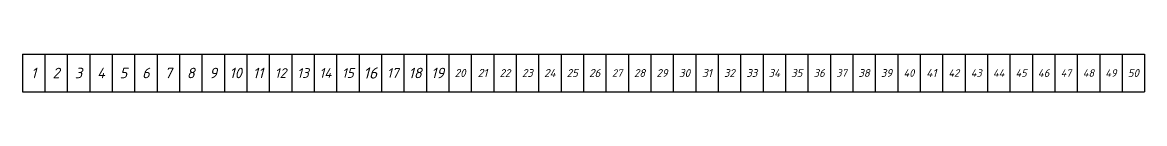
# Model space of a CAD drawing. Header units: millimetres. Extents: x -710977 to 10671, y -929782 to 89628.
# Drawn here: x 2301.2 to 2601.2, y 11646.7 to 11656.7 of the extents above; entities that cross this region are included whole.
import ezdxf

# ---------------------------------------------------------------- set-up
doc = ezdxf.new("R2010")
doc.units = ezdxf.units.MM
doc.header["$LTSCALE"] = 0.4
doc.layers.add('кварталыИнфо', color=7, linetype='Continuous')
doc.styles.add('текстовый', font='isocpeui.ttf', dxfattribs={"height": 5})

# ---------------------------------------------------------------- blocks, each defined once
blk = doc.blocks.new('*T76')
at = {"layer": 'кварталыИнфо', "color": 0, "linetype": 'ByBlock', "lineweight": -2, "ltscale": 0.12, "transparency": 16777216}
for p, q in [((0, 0), (300, 0)), ((0, 0), (0, -10)), ((6, 0), (6, -10)), ((12, 0), (12, -10)), ((18, 0), (18, -10)), ((24, 0), (24, -10)), ((30, 0), (30, -10)), ((36, 0), (36, -10)), ((42, 0), (42, -10)), ((48, 0), (48, -10)), ((54, 0), (54, -10)), ((60, 0), (60, -10)), ((66, 0), (66, -10)), ((72, 0), (72, -10)), ((78, 0), (78, -10)), ((84, 0), (84, -10)), ((90, 0), (90, -10)), ((96, 0), (96, -10)), ((102, 0), (102, -10)), ((108, 0), (108, -10)), ((114, 0), (114, -10)), ((120, 0), (120, -10)), ((126, 0), (126, -10)), ((132, 0), (132, -10)), ((138, 0), (138, -10)), ((144, 0), (144, -10)), ((150, 0), (150, -10)), ((156, 0), (156, -10)), ((162, 0), (162, -10)), ((168, 0), (168, -10)), ((174, 0), (174, -10)), ((180, 0), (180, -10)), ((186, 0), (186, -10)), ((192, 0), (192, -10)), ((198, 0), (198, -10)), ((204, 0), (204, -10)), ((210, 0), (210, -10)), ((216, 0), (216, -10)), ((222, 0), (222, -10)), ((228, 0), (228, -10)), ((234, 0), (234, -10)), ((240, 0), (240, -10)), ((246, 0), (246, -10)), ((252, 0), (252, -10)), ((258, 0), (258, -10)), ((264, 0), (264, -10)), ((270, 0), (270, -10)), ((276, 0), (276, -10)), ((282, 0), (282, -10)), ((288, 0), (288, -10)), ((294, 0), (294, -10)), ((300, 0), (300, -10)), ((0, -10), (300, -10))]:
    blk.add_line(p, q, dxfattribs=at)
at = {"layer": 'кварталыИнфо', "color": 0, "ltscale": 0.12, "transparency": 16777216, "width": 3, "attachment_point": 5, "style": 'текстовый'}
for s, insert, char_height in [('1', (3, -5), 2.8), ('2', (9, -5), 2.8), ('3', (15, -5), 2.8), ('4', (21, -5), 2.8), ('5', (27, -5), 2.8), ('6', (33, -5), 2.8), ('7', (39, -5), 2.8), ('8', (45, -5), 2.8), ('9', (51, -5), 2.8), ('10', (57, -5), 2.8), ('11', (63, -5), 2.8), ('12', (69, -5), 2.6), ('13', (75, -5), 2.6), ('14', (81, -5), 2.6), ('15', (87, -5), 2.6), ('16', (93, -5), 3), ('17', (99, -5), 2.6), ('18', (105, -5), 2.8), ('19', (111, -5), 2.8), ('20', (117, -5), 2.14), ('21', (123, -5), 2.2), ('22', (129, -5), 2.08), ('23', (135, -5), 2.08), ('24', (141, -5), 2.14), ('25', (147, -5), 2.1), ('26', (153, -5), 2.14), ('27', (159, -5), 2), ('28', (165, -5), 2.08), ('29', (171, -5), 2.08), ('30', (177, -5), 2.14), ('31', (183, -5), 2.2), ('32', (189, -5), 2.08), ('33', (195, -5), 2.08), ('34', (201, -5), 2.1), ('35', (207, -5), 2.1), ('36', (213, -5), 2.1), ('37', (219, -5), 2), ('38', (225, -5), 2.08), ('39', (231, -5), 2.08), ('40', (237, -5), 2), ('41', (243, -5), 2.2), ('42', (249, -5), 2), ('43', (255, -5), 2), ('44', (261, -5), 2.04), ('45', (267, -5), 2), ('46', (273, -5), 2.1), ('47', (279, -5), 1.95), ('48', (285, -5), 2.01), ('49', (291, -5), 2.01), ('50', (297, -5), 2.1)]:
    blk.add_mtext(s, dxfattribs=dict(at, insert=insert, char_height=char_height))

msp = doc.modelspace()

# ---------------------------------------------------------------- block references
msp.add_blockref('*T76', (2301.227, 11656.698))

doc.saveas('drawing.dxf')
